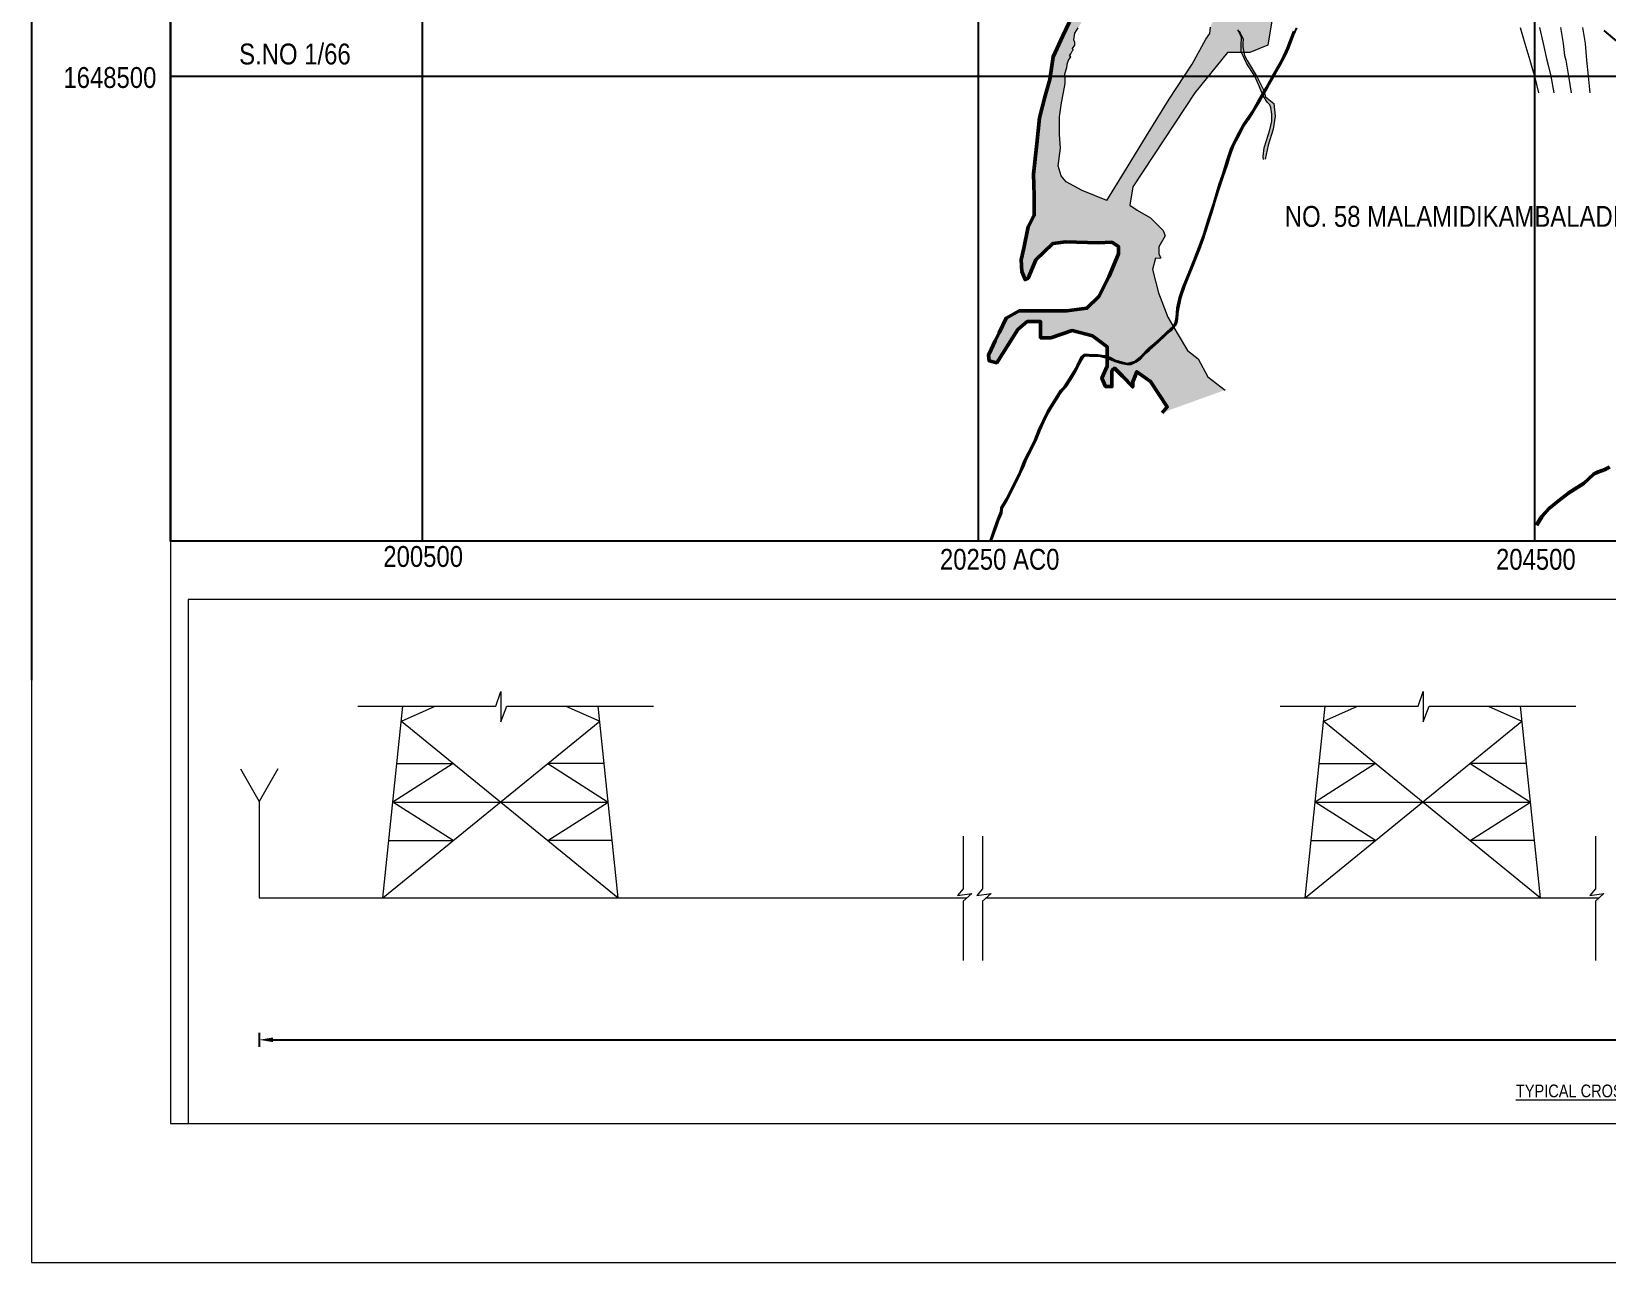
# Model space of a CAD drawing. Header units: metres. Extents: x 199095 to 216734, y 1644234 to 1657008.
# Drawn here: x 199095 to 204759, y 1644234 to 1648661 of the extents above; entities that cross this region are included whole.
import ezdxf

# ---------------------------------------------------------------- set-up
doc = ezdxf.new("R2010")
doc.units = ezdxf.units.M
for name, color, linetype in [('BT Road', 7, 'Continuous'), ('C-ANNO-MATC-PATT', 7, 'Continuous'), ('GRID', 7, 'Continuous'), ('name power lines', 1, 'Continuous'), ('Names', 1, 'Continuous'), ('SINGLE CELL CULVERT', 7, 'Continuous')]:
    doc.layers.add(name, color=color, linetype=linetype)
doc.layers.add('CONTOURS', color=8, linetype='Continuous', lineweight=9)
doc.layers.add('STREAM', color=141, linetype='Continuous', lineweight=0)
doc.styles.get("Standard").update_dxf_attribs({"font": 'ARIALN.TTF'})
doc.dimstyles.get("Standard").update_dxf_attribs({"dimtxt": 0.18, "dimasz": 0.18, "dimexe": 0.18, "dimexo": 0.0625, "dimgap": 0.09, "dimtad": 0, "dimtih": 1, "dimtoh": 1, "dimdec": 4, "dimzin": 0, "dimdsep": 46, "dimtxsty": 'Standard', "dimcen": 0.09, "dimadec": 0, "dimazin": 0, "dimtfac": 1, "dimtdec": 4, "dimtofl": 0, "dimtmove": 0, "dimatfit": 3, "dimfxl": 1, "dimtolj": 1, "dimtzin": 0, "dimarcsym": 0})

# ---------------------------------------------------------------- blocks, each defined once
blk = doc.blocks.new('*D99')
at = {"layer": 'Defpoints', "color": 0, "linetype": 'Continuous', "ltscale": 50, "transparency": 16777216}
for p in [(199913.3, 1645545.4), (210190.5, 1645545.4), (199913.3, 1645034.8)]:
    blk.add_point(p, dxfattribs=at)
at = {"layer": 'name power lines', "color": 0, "linetype": 'Continuous', "lineweight": -2, "ltscale": 50, "transparency": 16777216}
for p, q in [((199913.3, 1645059.8), (199913.3, 1645009.8)), ((210190.5, 1645059.8), (210190.5, 1645009.8))]:
    blk.add_line(p, q, dxfattribs=at)
at = {"layer": 'name power lines', "color": 7, "linetype": 'Continuous', "lineweight": -2, "ltscale": 50, "transparency": 16777216}
for p, q in [((199963.3, 1645034.8), (204989.6, 1645034.8)), ((210140.5, 1645034.8), (205114.2, 1645034.8))]:
    blk.add_line(p, q, dxfattribs=at)
at = {"layer": 'name power lines', "color": 7, "linetype": 'Continuous', "ltscale": 50, "transparency": 16777216}
for points in [[(199963.3, 1645043.1), (199963.3, 1645026.5), (199913.3, 1645034.8)], [(210140.5, 1645043.1), (210140.5, 1645026.5), (210190.5, 1645034.8)]]:
    blk.add_solid(points, dxfattribs=at)
at = {"layer": 'name power lines', "color": 0, "linetype": 'Continuous', "lineweight": 9, "ltscale": 50, "transparency": 16777216, "insert": (205051.9, 1645034.8), "char_height": 75, "attachment_point": 5}
blk.add_mtext('\\A1;{\\H0.6x;85.00}', dxfattribs=at)

msp = doc.modelspace()

# ---------------------------------------------------------------- hatches: boundary and pattern name
at = {"layer": 'STREAM'}
h = msp.add_hatch(color=256, dxfattribs=at)
h.dxf.hatch_style = 1
h.paths.add_polyline_path([(203337.2, 1648827.9), (203322.4, 1648868.8), (203312.5, 1648890.8), (203307.2, 1648903.4), (203302.6, 1648914.3), (203299.2, 1648929.5), (203296.2, 1648936.7), (203296.2, 1648946.4), (203293.6, 1648949.6), (203288.9, 1648955.5), (203283.9, 1648960.5), (203278.2, 1648963.8), (203258.7, 1648969.3), (203248.5, 1648971.5), (203229.1, 1648980.3), (203213.4, 1648983), (203201.1, 1648982.1), (203196, 1648979.2), (203188.7, 1648977.6), (203174.6, 1648979.4), (203143, 1648986.9), (203108.3, 1648993.5), (203091.8, 1648996.4), (203075.7, 1649002), (203066.1, 1649008.4), (203064.7, 1649019.3), (203085.4, 1649077), (203133.8, 1649131.9), (203133.8, 1649152.5), (203119.7, 1649188.4), (203109.3, 1649208.3), (203101.6, 1649186.7), (203081.8, 1649174.2), (203034.3, 1649161.3), (202972.4, 1649149.5), (202904.5, 1649108.7), (202821.9, 1649085.5), (202761.8, 1649083.2), (202705.8, 1649082.7), (202683.2, 1649071.9), (202675, 1649042.7), (202668.4, 1649020.6), (202666.1, 1648990.6), (202701.7, 1648981.1), (202758.2, 1649002.1), (202793.2, 1649007.8), (202828.6, 1648979.3), (202877, 1648952), (202902.3, 1648902.7), (202905.7, 1648856.9), (202905.7, 1648819.3), (202883.9, 1648775.5), (202854.5, 1648748.2), (202827.5, 1648695.2), (202804.4, 1648645.3), (202769.4, 1648569.8), (202757.8, 1648488.4), (202740.7, 1648429.6), (202719.5, 1648350), (202709.9, 1648257), (202699, 1648147.3), (202701, 1648071.4), (202701, 1648000), (202679.8, 1647958.5), (202663.4, 1647881.5), (202654.5, 1647839.8), (202656.6, 1647797.4), (202668.2, 1647768.6), (202679.2, 1647774.2), (202706.5, 1647839.6), (202767.6, 1647898.5), (202814.5, 1647905), (202931.2, 1647900.7), (202980.2, 1647903.3), (203004, 1647888.1), (203004, 1647861.6), (202970.6, 1647781.1), (202933.9, 1647707.5), (202890.3, 1647665.9), (202818.7, 1647655.8), (202750.7, 1647655.8), (202702.9, 1647655.8), (202646.9, 1647655.8), (202600, 1647630.1), (202575.2, 1647577.7), (202561.1, 1647548.1), (202546.8, 1647517.8), (202536.7, 1647496.6), (202538.8, 1647476.6), (202566.2, 1647469.7), (202641.9, 1647588.7), (202676.1, 1647617.6), (202723.7, 1647617.6), (202723.7, 1647559.7), (202761, 1647559.7), (202837.7, 1647585.6), (202911.2, 1647565.9), (202964, 1647526.6), (202964, 1647457.3), (202944.4, 1647413.8), (202957.8, 1647383.8), (202980.6, 1647383.8), (202980.6, 1647441.7), (202989.8, 1647449.8), (203019.1, 1647421.2), (203055.5, 1647382.8), (203055.5, 1647401), (203069.9, 1647437.5), (203119.3, 1647402.3), (203179.5, 1647310.9), (203161.3, 1647290.1), (203387.5, 1647371.6), (203325.7, 1647418.6), (203290.8, 1647484.3), (203251.8, 1647513.9), (203215.5, 1647575.6), (203181.2, 1647634), (203148.4, 1647720.6), (203126, 1647804.8), (203137.2, 1647846.2), (203153.3, 1647844.7), (203156.2, 1647847.4), (203149.1, 1647860.4), (203149.1, 1647886.1), (203171.7, 1647925.8), (203165.3, 1647944.9), (203119.1, 1647990.5), (203070.8, 1648018.4), (203045.3, 1648036.3), (203055.6, 1648102.4), (203278.6, 1648440.9), (203396.1, 1648585), (203446.6, 1648585), (203450.3, 1648577.9), (203464, 1648546.9), (203494.3, 1648500.4), (203511.6, 1648461.5), (203524.3, 1648429.8), (203539.5, 1648406), (203548.4, 1648396.7), (203551.5, 1648387.7), (203555.6, 1648363.3), (203555.6, 1648338.7), (203548.4, 1648307.4), (203536.4, 1648269.3), (203527.8, 1648242.1), (203524.8, 1648212), (203526.2, 1648200.7), (203531.6, 1648201.4), (203542.5, 1648252.7), (203560, 1648309.9), (203567.1, 1648356.9), (203562.7, 1648401.8), (203533.2, 1648426.5), (203527.3, 1648448.2), (203514.1, 1648475), (203503.1, 1648496.7), (203467.1, 1648557.2), (203457.5, 1648574.6), (203455.2, 1648585), (203476, 1648585), (203541.6, 1648611.8), (203555.4, 1648699.3), (203592.1, 1648766.1), (203637.3, 1648780.8), (203768.5, 1648765), (203872.9, 1648787), (203835.1, 1648906.2), (203780.7, 1648877.4), (203744.1, 1648885), (203712.2, 1648879.9), (203650.7, 1648877.1), (203583, 1648900.5), (203555.2, 1648887.4), (203518.2, 1648844), (203443.3, 1648775.6), (203405.8, 1648750.4), (203398.9, 1648745.1), (203398.1, 1648748.7), (203390.3, 1648763.1), (203387.1, 1648768.6), (203373.6, 1648778.1), (203364.3, 1648781.9), (203357.3, 1648790.7), (203351.1, 1648804.8), (203342.2, 1648808)])
h.paths.add_polyline_path([(203336.3, 1648808.1), (203342.7, 1648802.8), (203346.6, 1648800.5), (203349.8, 1648794.9), (203353.4, 1648787.5), (203364.3, 1648779), (203372.7, 1648774.4), (203381.4, 1648768.1), (203388.9, 1648758.1), (203392.9, 1648750), (203395.3, 1648745.2), (203395.9, 1648742.8), (203360.6, 1648715.9), (203339.8, 1648690.1), (203335.4, 1648676.4), (203333, 1648653.8), (203318.1, 1648633.9), (203268.7, 1648543.3), (203186.8, 1648417.7), (203104.3, 1648286.3), (203035, 1648172.1), (202962.7, 1648053), (202874, 1648089.1), (202816.3, 1648120.3), (202797.7, 1648142.2), (202787.7, 1648178), (202796.1, 1648241.2), (202792.4, 1648290.2), (202792.2, 1648354), (202799, 1648404.1), (202806, 1648441.5), (202812.2, 1648474.1), (202812.2, 1648491.4), (202811, 1648508.9), (202818.6, 1648531.4), (202819.5, 1648539.5), (202819.5, 1648543.9), (202824.4, 1648557.3), (202832.4, 1648569.6), (202828.5, 1648573.7), (202832.6, 1648581), (202837.5, 1648589.9), (202841.1, 1648593.8), (202839.2, 1648600.1), (202846.7, 1648612), (202846.7, 1648621.5), (202844.1, 1648631.5), (202847.7, 1648654.6), (202859.7, 1648673.6), (202875.2, 1648703), (202887.9, 1648727.1), (202901.8, 1648753.6), (202907, 1648770.4), (202914.9, 1648781.5), (202922.3, 1648787.9), (202944.6, 1648826.1), (202978.2, 1648882.6), (202978.2, 1648893.2), (202986.8, 1648931), (203007.2, 1648962.7), (203025.3, 1648975.3), (203051.9, 1648995.7), (203058.2, 1649006.4), (203062.4, 1649014.7), (203063.3, 1649005.9), (203069.3, 1649002.6), (203077.5, 1648998.1), (203091, 1648994.8), (203108.1, 1648991.1), (203130.7, 1648986.7), (203150.2, 1648982.1), (203170.3, 1648978.8), (203181.4, 1648977), (203190.9, 1648975.8), (203194.3, 1648976.4), (203202.5, 1648979.8), (203206.1, 1648979.8), (203209.5, 1648982), (203212.2, 1648981.5), (203219.5, 1648980.2), (203229.2, 1648978.1), (203238.2, 1648973.8), (203246.8, 1648969.7), (203252.9, 1648968.3), (203265.3, 1648965.3), (203275.2, 1648962.7), (203281.9, 1648959.2), (203286.9, 1648955), (203293.2, 1648946.4), (203293.4, 1648941.6), (203293.4, 1648937.4), (203297, 1648929.4), (203299.2, 1648919.4), (203305.7, 1648900.7), (203317.2, 1648870.4), (203326.3, 1648844.5), (203332.5, 1648821.6)], flags=16)
h.paths.add_polyline_path([(203029.7, 1648994.4), (203013.2, 1648987.3), (202991.6, 1648968.9), (202978, 1648954.5), (202967.3, 1648947.4), (202971.5, 1648937.5), (202971.5, 1648927.7), (202970.5, 1648916.8), (202969, 1648904.2), (202959, 1648887.5), (202947, 1648860.2), (202939.8, 1648852.3), (202935.3, 1648853.4), (202935.3, 1648857.9), (202936.4, 1648865), (202938.2, 1648877.9), (202933.9, 1648904.2), (202930.7, 1648923), (202924.2, 1648939.1), (202914, 1648939.1), (202907.1, 1648943), (202892.3, 1648957.2), (202874.9, 1648974), (202839.5, 1648998.4), (202817.2, 1649015.8), (202800.4, 1649015.8), (202796.4, 1649024.3), (202801.7, 1649037.5), (202813.8, 1649054.2), (202847.1, 1649077.2), (202871.5, 1649083.3), (202893.3, 1649085.3), (202900.5, 1649085.3), (202902.9, 1649084.1), (202905.7, 1649082.1), (202905.7, 1649078.9), (202912.2, 1649078), (202915.5, 1649077.4), (202918.5, 1649077.6), (202921.7, 1649077.4), (202926, 1649075), (202933.4, 1649072.6), (202939.1, 1649071.3), (202941.9, 1649072.4), (202945.6, 1649073.9), (202947.3, 1649073.1), (202949.3, 1649070.5), (202954.8, 1649068.2), (202956.6, 1649067.4), (202959.3, 1649062.9), (202962.5, 1649061.6), (202964.6, 1649062), (202967.5, 1649063.8), (202969.8, 1649062.4), (202972.6, 1649062.4), (202975, 1649063.7), (202979.6, 1649062.3), (202985, 1649057.5), (202989.9, 1649055.2), (202994.9, 1649053.2), (203002, 1649051.6), (203009.5, 1649050), (203014.7, 1649048.9), (203019.9, 1649047.7), (203024.5, 1649044.8), (203027.8, 1649044.8), (203031.2, 1649044.8), (203035.7, 1649042.9), (203044.4, 1649038.5), (203043.7, 1649031.6), (203035.9, 1649008.4)], flags=16)
h.paths.add_polyline_path([(202792.2, 1649048.9), (202787.1, 1649040.3), (202775.5, 1649025.5), (202759.3, 1649016.5), (202742.9, 1649009.9), (202731.1, 1649003), (202717.8, 1648997.7), (202701.6, 1648996.1), (202689.9, 1648998.5), (202686.4, 1649007.9), (202686.4, 1649027.6), (202689.2, 1649043.6), (202695.1, 1649052.1), (202725.1, 1649068), (202729.6, 1649067.6), (202731.7, 1649065.2), (202741.6, 1649069.1), (202758.6, 1649069.8), (202762.5, 1649067.7), (202763.7, 1649061.8), (202766.9, 1649055.3), (202771.5, 1649053.4), (202777.6, 1649058), (202783.5, 1649058.3), (202787.3, 1649054.2), (202789.2, 1649052.1)], flags=16)

# ---------------------------------------------------------------- linework, layer by layer
for p, q in [((199094.7, 1657000), (199094.7, 1646328)), ((199594.7, 1655700), (199594.7, 1646826.4)), ((210068.7, 1646828, 385), (199594.7, 1646828, 385))]:
    msp.add_line(p, q)
at = {"lineweight": 9}
for p, q in [((199846.4, 1646009.8), (199913.3, 1645892.3)), ((199980.3, 1646009.8), (199913.3, 1645892.3)), ((199913.3, 1645892.3), (199913.3, 1645545.4))]:
    msp.add_line(p, q, dxfattribs=at)
at = {"flags": 128}
msp.add_lwpolyline([(213350, 1648814.1), (213350, 1648651.7), (212452.3, 1648651.7), (212452.3, 1646828), (199594.7, 1646828), (199594.7, 1656500)], dxfattribs=at)
at = {"layer": 'BT Road', "flags": 128}
for points in [[(203634.1, 1648662), (203619.7, 1648624.5), (203610.2, 1648599.9), (203591.9, 1648560.7), (203562.3, 1648509.4), (203534.8, 1648459.6), (203505.3, 1648409.6), (203483.9, 1648371.4), (203451.6, 1648323.7), (203430.6, 1648287.3), (203408.7, 1648241.8), (203394.4, 1648197.9), (203377.7, 1648146.8), (203366.6, 1648112.7), (203356.7, 1648080.7), (203345.4, 1648043.2), (203327.2, 1647986.2), (203309.7, 1647931.1), (203291.7, 1647883.1), (203274.4, 1647836.8), (203256.6, 1647794.7), (203234.7, 1647738.8), (203222.4, 1647703.5), (203214.2, 1647665.8), (203211.8, 1647632.1), (203208.3, 1647613), (203201, 1647600.3), (203178, 1647579.4), (203152, 1647553.9), (203132.7, 1647538), (203112.8, 1647522.6), (203083.4, 1647491.2), (203059.7, 1647471.3), (203036.3, 1647466.3), (203017.2, 1647470.8), (202994.4, 1647476.7), (202973.7, 1647487.5), (202953.4, 1647492.8), (202929.3, 1647497.5), (202896, 1647498.4), (202879.3, 1647498.4), (202870.4, 1647491.1), (202861.5, 1647473.9), (202849.8, 1647447.9), (202828.1, 1647413.2), (202809.1, 1647383.5), (202796, 1647369.6), (202781.2, 1647347.4), (202763.3, 1647318.8), (202747.9, 1647292.7), (202716.4, 1647228.5), (202702.2, 1647191.7), (202678.7, 1647145.7), (202662.4, 1647113.6), (202646.8, 1647071.8), (202629.1, 1647037), (202610.9, 1647001.2), (202600.5, 1646978.9), (202589.3, 1646961.6), (202580.4, 1646947.9), (202579.3, 1646933.5), (202572.3, 1646916.8), (202564.3, 1646893.6), (202554.7, 1646865.8), (202546.5, 1646841.7), (202541.6, 1646828)], [(203644.2, 1648674.1), (203633.3, 1648650), (203624.3, 1648624.9), (203615.3, 1648602.2), (203604.6, 1648578.7), (203593.8, 1648557.6), (203584.2, 1648539.9), (203571.6, 1648516.8), (203557.8, 1648493.6), (203544.3, 1648470.1), (203537.2, 1648456.2), (203524.3, 1648434.7), (203509.6, 1648408.5), (203494.6, 1648383), (203482.4, 1648362.6), (203470, 1648343.5), (203450.6, 1648312.8), (203439.4, 1648292), (203419.3, 1648254.4), (203409.7, 1648229.1), (203401.9, 1648207.3), (203393.3, 1648179.7), (203379.5, 1648139.4), (203365.5, 1648096.5), (203352.9, 1648058.7), (203347.2, 1648039.3), (203339.1, 1648009.9), (203324.6, 1647965.7), (203309.1, 1647916.4), (203293.9, 1647877.2), (203270.3, 1647817), (203257.2, 1647784.7), (203242.5, 1647748.3), (203228.9, 1647706.5), (203224.4, 1647689.8), (203220.2, 1647667.7), (203216.1, 1647646), (203215.6, 1647627.7), (203212.8, 1647613.1), (203206.9, 1647602.1), (203194.7, 1647587.1), (203189.2, 1647582.9), (203171.3, 1647567), (203147.5, 1647545.4), (203114.3, 1647515.4), (203100.2, 1647503), (203081.7, 1647482.9), (203065.5, 1647471.3), (203048.9, 1647463.3), (203036, 1647463.3), (203015.7, 1647467.5), (202991.7, 1647474.4), (202974.6, 1647481.8), (202967.2, 1647485), (202958.9, 1647487.6), (202938.9, 1647491.9), (202922.8, 1647493.4), (202899.5, 1647493.4), (202885.2, 1647495), (202878, 1647491.6), (202869.4, 1647479.1), (202855.1, 1647452.9), (202849.3, 1647439), (202831.1, 1647409.3), (202813, 1647382.4), (202798.9, 1647365.5), (202789.2, 1647351.9), (202770.3, 1647322.1), (202748.2, 1647284.7), (202734.8, 1647256.7), (202720.9, 1647227.5), (202706.8, 1647191.5), (202690.8, 1647159.8), (202672.6, 1647123.5), (202662.4, 1647097.7), (202636.4, 1647042.4), (202620.8, 1647012.1), (202604.3, 1646977.4)], [(204750.2, 1648664.2), (204873.3, 1648560.2)], [(204769.3, 1647096.8), (204752.5, 1647088.2), (204726.3, 1647078.1), (204710, 1647070.7), (204675.1, 1647037.8), (204619.7, 1647003.4), (204589.7, 1646980.7), (204551.5, 1646949.6), (204523.7, 1646918.5), (204504.3, 1646886.7)], [(204772.8, 1647091.3), (204755.2, 1647082.2), (204728.8, 1647072), (204713.6, 1647065.2), (204679.1, 1647032.6), (204623.4, 1646998), (204593.8, 1646975.5), (204556, 1646944.8), (204528.9, 1646914.6), (204509.9, 1646883.3)], [(202604.3, 1646977.4), (202595.9, 1646963.7), (202586.3, 1646948.3), (202585, 1646941.2), (202582.8, 1646929.3), (202571.9, 1646900.8), (202564.9, 1646883.3), (202557.2, 1646861), (202549.1, 1646837.4), (202545.9, 1646828)]]:
    msp.add_lwpolyline(points, dxfattribs=at)
at = {"layer": 'CONTOURS', "flags": 128}
for points in [[(204448.5, 1648675.6), (204465.9, 1648617.6), (204483.3, 1648557.8), (204491, 1648532.8), (204500.7, 1648499.9), (204514.2, 1648440)], [(204518.1, 1648675.6), (204531.6, 1648617.6), (204545.1, 1648557.8), (204550.9, 1648534.6), (204558.6, 1648499.9), (204570.2, 1648440)], [(204593.4, 1648675.6), (204603, 1648617.6), (204608.8, 1648575.1), (204612.7, 1648557.8), (204622.4, 1648499.9), (204632, 1648440)], [(204672.6, 1648675.6), (204682.2, 1648617.6), (204688, 1648557.8), (204693.8, 1648499.9), (204699.6, 1648440)]]:
    msp.add_lwpolyline(points, dxfattribs=at)
at = {"layer": 'GRID'}
for p, q in [((200500, 1656500), (200500, 1646828)), ((202500, 1656500), (202500, 1646828)), ((204500, 1656500), (204500, 1646828)), ((199594.7, 1648500), (212452.3, 1648500))]:
    msp.add_line(p, q, dxfattribs=at)
at = {"layer": 'name power lines', "linetype": 'Continuous', "lineweight": 9, "ltscale": 190}
for p, q in [((200764.2, 1646234.2), (200782.4, 1646287)), ((200782.4, 1646287), (200782.4, 1646177.9)), ((204081.4, 1646234.2), (204099.6, 1646287)), ((204099.6, 1646287), (204099.6, 1646177.9)), ((200268.7, 1646234.2), (200764.2, 1646234.2)), ((200358.5, 1645545.4), (200430.6, 1646234.2)), ((200424.9, 1646180.2), (200546.4, 1646234.2)), ((200782.4, 1646177.9), (200804.3, 1646234.2)), ((200804.3, 1646234.2), (201331.3, 1646234.2)), ((201016.7, 1646234.2), (201138.2, 1646180.2)), ((201204.6, 1645545.4), (201132.6, 1646234.2)), ((203585.9, 1646234.2), (204081.4, 1646234.2)), ((203675.8, 1645545.4), (203747.8, 1646234.2)), ((203742.1, 1646180.2), (203863.6, 1646234.2)), ((204099.6, 1646177.9), (204121.5, 1646234.2)), ((204121.5, 1646234.2), (204648.5, 1646234.2)), ((204333.9, 1646234.2), (204455.4, 1646180.2)), ((204521.8, 1645545.4), (204449.8, 1646234.2)), ((200358.5, 1645545.4), (201138.2, 1646180.2)), ((200424.9, 1646180.2), (201204.6, 1645545.4)), ((203675.8, 1645545.4), (204455.4, 1646180.2)), ((203742.1, 1646180.2), (204521.8, 1645545.4)), ((200611.2, 1646028.5), (200394.6, 1645889.8)), ((200409.1, 1646028.5), (200611.2, 1646028.5)), ((200952, 1646028.5), (201168.6, 1645889.8)), ((201154.1, 1646028.5), (200952, 1646028.5)), ((203928.4, 1646028.5), (203711.8, 1645889.8)), ((203726.3, 1646028.5), (203928.4, 1646028.5)), ((204269.2, 1646028.5), (204485.8, 1645889.8)), ((204471.3, 1646028.5), (204269.2, 1646028.5)), ((200611.2, 1645751), (200394.6, 1645889.8)), ((200394.6, 1645889.8), (201168.6, 1645889.8)), ((200952, 1645751), (201168.6, 1645889.8)), ((203928.4, 1645751), (203711.8, 1645889.8)), ((203711.8, 1645889.8), (204485.8, 1645889.8)), ((204269.2, 1645751), (204485.8, 1645889.8)), ((202445.7, 1645766.9), (202445.7, 1645577.9)), ((202515.2, 1645766.9), (202515.2, 1645577.9)), ((204719.3, 1645766.9), (204719.3, 1645577.9)), ((200380, 1645751), (200611.2, 1645751)), ((201183.1, 1645751), (200952, 1645751)), ((203697.3, 1645751), (203928.4, 1645751)), ((204500.3, 1645751), (204269.2, 1645751)), ((202445.7, 1645577.9), (202425.5, 1645553.6)), ((202425.5, 1645553.6), (202476.5, 1645560.5)), ((202476.5, 1645560.5), (202445.7, 1645533)), ((202445.7, 1645533), (202445.7, 1645319.8)), ((202515.2, 1645577.9), (202494.9, 1645553.6)), ((202494.9, 1645553.6), (202546, 1645560.5)), ((202546, 1645560.5), (202515.2, 1645533)), ((202515.2, 1645533), (202515.2, 1645319.8)), ((204719.3, 1645577.9), (204699.1, 1645553.6)), ((204699.1, 1645553.6), (204750.1, 1645560.5)), ((204750.1, 1645560.5), (204719.3, 1645533)), ((204719.3, 1645533), (204719.3, 1645319.8))]:
    msp.add_line(p, q, dxfattribs=at)
at = {"layer": 'name power lines', "linetype": 'Continuous', "lineweight": 9, "ltscale": 50}
for p, q in [((199913.3, 1645545.4), (202459.6, 1645545.4)), ((202529, 1645545.4), (204733.2, 1645545.4))]:
    msp.add_line(p, q, dxfattribs=at)
at = {"layer": 'SINGLE CELL CULVERT', "lineweight": 9}
msp.add_lwpolyline([(199658.5, 1644733.9), (210453.3, 1644733.9), (210453.3, 1646618.1), (199658.5, 1646618.1)], close=True, dxfattribs=at)
at = {"layer": 'STREAM', "linetype": 'ByBlock', "lineweight": 9}
msp.add_lwpolyline([(199094.7, 1644233.9), (216733.6, 1644233.9), (216733.6, 1657000), (199094.7, 1657000)], close=True, dxfattribs=at)
msp.add_lwpolyline([(213350, 1656500), (199594.7, 1656500), (199594.7, 1644733.9), (216233.6, 1644733.9), (216233.6, 1656500), (213719.5, 1656500)], dxfattribs=at)
at = {"layer": 'STREAM', "lineweight": 50, "flags": 128}
msp.add_lwpolyline([(203161.3, 1647290.1), (203179.5, 1647310.9), (203119.3, 1647402.3), (203069.9, 1647437.5), (203055.5, 1647401), (203055.5, 1647382.8), (203019.1, 1647421.2), (202989.8, 1647449.8), (202980.6, 1647441.7), (202980.6, 1647383.8), (202957.8, 1647383.8), (202944.4, 1647413.8), (202964, 1647457.3), (202964, 1647526.6), (202911.2, 1647565.9), (202837.7, 1647585.6), (202761, 1647559.7), (202723.7, 1647559.7), (202723.7, 1647617.6), (202676.1, 1647617.6), (202641.9, 1647588.7), (202566.2, 1647469.7), (202538.8, 1647476.6), (202536.7, 1647496.6), (202546.8, 1647517.8), (202561.1, 1647548.1), (202575.2, 1647577.7), (202600, 1647630.1), (202646.9, 1647655.8), (202702.9, 1647655.8), (202750.7, 1647655.8), (202818.7, 1647655.8), (202890.3, 1647665.9), (202933.9, 1647707.5), (202970.6, 1647781.1), (203004, 1647861.6), (203004, 1647888.1), (202980.2, 1647903.3), (202931.2, 1647900.7), (202814.5, 1647905), (202767.6, 1647898.5), (202706.5, 1647839.6), (202679.2, 1647774.2), (202668.2, 1647768.6), (202656.6, 1647797.4), (202654.5, 1647839.8), (202663.4, 1647881.5), (202679.8, 1647958.5), (202701, 1648000), (202701, 1648071.4), (202699, 1648147.3), (202709.9, 1648257), (202719.5, 1648350), (202740.7, 1648429.6), (202757.8, 1648488.4), (202769.4, 1648569.8), (202804.4, 1648645.3), (202827.5, 1648695.2)], dxfattribs=at)
at = {"layer": 'STREAM', "flags": 128}
for points in [[(202962.7, 1648053), (202874, 1648089.1), (202816.3, 1648120.3), (202797.7, 1648142.2), (202787.7, 1648178), (202796.1, 1648241.2), (202792.4, 1648290.2), (202792.2, 1648354), (202799, 1648404.1), (202806, 1648441.5), (202812.2, 1648474.1), (202812.2, 1648491.4), (202811, 1648508.9), (202818.6, 1648531.4), (202819.5, 1648539.5), (202819.5, 1648543.9), (202824.4, 1648557.3), (202832.4, 1648569.6), (202828.5, 1648573.7), (202832.6, 1648581), (202837.5, 1648589.9), (202841.1, 1648593.8), (202839.2, 1648600.1), (202846.7, 1648612), (202846.7, 1648621.5), (202844.1, 1648631.5), (202847.7, 1648654.6), (202859.7, 1648673.6)], [(202962.7, 1648053), (203035, 1648172.1), (203104.3, 1648286.3), (203186.8, 1648417.7), (203268.7, 1648543.3), (203318.1, 1648633.9), (203333, 1648653.8), (203335.4, 1648676.4)], [(203555.4, 1648699.3), (203541.6, 1648611.8), (203476, 1648585), (203396.1, 1648585), (203278.6, 1648440.9), (203055.6, 1648102.4), (203045.3, 1648036.3), (203070.8, 1648018.4), (203119.1, 1647990.5), (203165.3, 1647944.9), (203171.7, 1647925.8), (203149.1, 1647886.1), (203149.1, 1647860.4), (203156.2, 1647847.4), (203153.3, 1647844.7), (203137.2, 1647846.2), (203126, 1647804.8), (203148.4, 1647720.6), (203181.2, 1647634), (203215.5, 1647575.6), (203251.8, 1647513.9), (203290.8, 1647484.3), (203325.7, 1647418.6), (203387.5, 1647371.6)], [(203526.2, 1648200.7), (203524.8, 1648212), (203527.8, 1648242.1), (203536.4, 1648269.3), (203548.4, 1648307.4), (203555.6, 1648338.7), (203555.6, 1648363.3), (203551.5, 1648387.7), (203548.4, 1648396.7), (203539.5, 1648406), (203524.3, 1648429.8), (203511.6, 1648461.5), (203494.3, 1648500.4), (203464, 1648546.9), (203450.3, 1648577.9), (203445, 1648588.1), (203445.4, 1648616.7), (203446.7, 1648633.1), (203446.7, 1648641.7), (203443.1, 1648647.9), (203436.9, 1648660.8), (203433.5, 1648666.8)], [(203437.9, 1648663.2), (203441.9, 1648655), (203444.6, 1648649.9), (203452.3, 1648634.5), (203450.9, 1648617.3), (203450.8, 1648605.5), (203453.5, 1648593.2), (203457.5, 1648574.6), (203467.1, 1648557.2), (203503.1, 1648496.7), (203514.1, 1648475), (203527.3, 1648448.2), (203533.2, 1648426.5), (203562.7, 1648401.8), (203567.1, 1648356.9), (203560, 1648309.9), (203542.5, 1648252.7), (203531.6, 1648201.4)]]:
    msp.add_lwpolyline(points, dxfattribs=at)

# ---------------------------------------------------------------- texts
at = {"layer": 'C-ANNO-MATC-PATT'}
for s, p in [('S.NO 1/66', (199841.6, 1648542.5, -448)), ('NO. 58 MALAMIDIKAMBALADINNE', (203602.4, 1647958.5, -448))]:
    msp.add_text(s, height=75, dxfattribs=at).set_placement(p)
at = {"layer": 'GRID', "linetype": 'Continuous'}
for s, p in [('1648500', (199209.4, 1648458)), ('200500', (200360, 1646735.5)), ('20250 AC0', (202362, 1646725.3)), ('204500', (204362, 1646725.3))]:
    msp.add_text(s, height=75, dxfattribs=at).set_placement(p)
at = {"layer": 'Names', "linetype": 'Continuous', "lineweight": 9, "ltscale": 50, "insert": (204433.5, 1644873.8), "char_height": 45.714, "width": 19442.523, "attachment_point": 1}
msp.add_mtext('{\\LTYPICAL CROSS SECTION 2-2\\fArial|b0|i0|c0|p34;: TRANSMISSION CUM UTILITY CORRIDOR }', dxfattribs=at)

# ---------------------------------------------------------------- dimensions: what is measured, and where the dimension line sits
at = {"layer": 'name power lines', "linetype": 'Continuous', "lineweight": 9, "ltscale": 50}
dim = msp.add_aligned_dim(p1=(210190.5, 1645545.4), p2=(199913.3, 1645545.4), distance=510.6, text='{\\H0.6x;85.00}', dimstyle='Standard', override={"dimtxt": 75, "dimasz": 50, "dimexe": 25, "dimexo": 0, "dimdec": 0, "dimclrd": 7, "dimtmove": 2, "dimfxl": 25, "dimfxlon": 1}, dxfattribs=at)
dim.commit()
dim.dimension.update_dxf_attribs({"geometry": '*D99', "text_midpoint": (205051.9, 1645034.8)})

doc.saveas('drawing.dxf')
